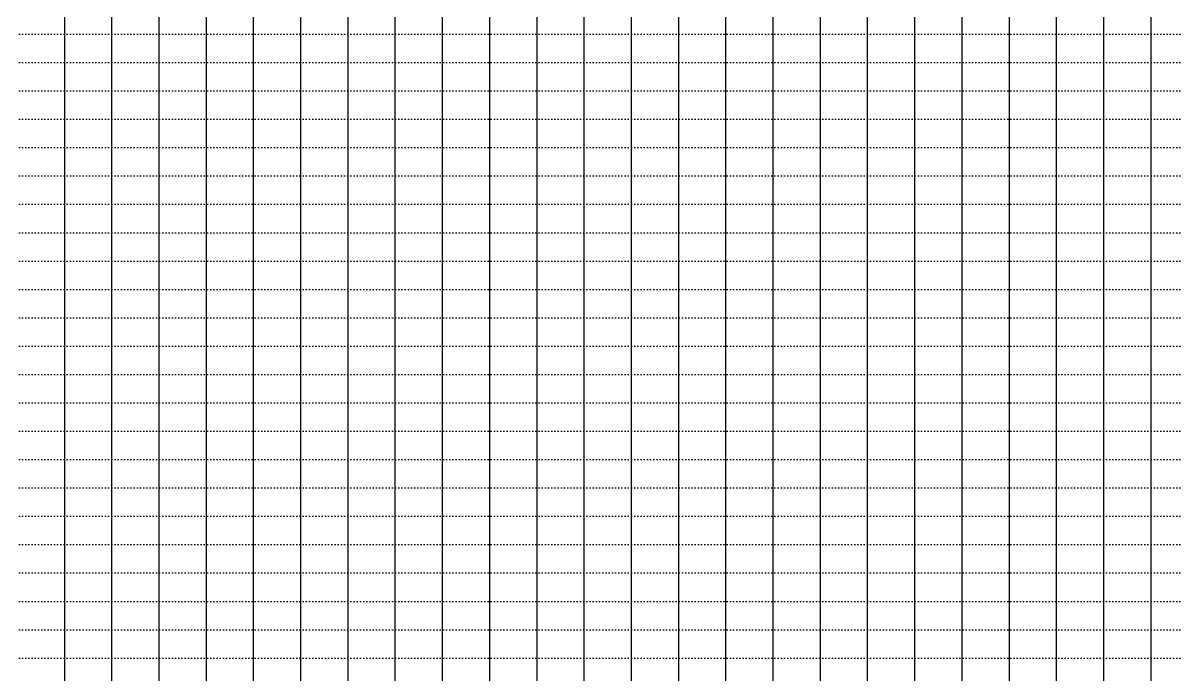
# Model space of a CAD drawing. Header units: millimetres. Extents: x -1499 to 6658, y -12483 to -6008.
# Drawn here: x 2718.7 to 3206.4, y -11400.2 to -11124.4 of the extents above; entities that cross this region are included whole.
import ezdxf

# ---------------------------------------------------------------- set-up
doc = ezdxf.new("R2010")
doc.units = ezdxf.units.MM
doc.linetypes.add('A-DOTLN01H', pattern=[0.125, 0, -0.125])
doc.layers.add('CR-GRID', color=56, linetype='A-DOTLN01H')
doc.layers.add('수직그리드', color=1, linetype='Continuous')

msp = doc.modelspace()

# ---------------------------------------------------------------- linework, layer by layer
at = {"layer": 'CR-GRID', "linetype": 'A-DOTLN01H', "ltscale": 10}
for p, q in [((696.16, -11129.06), (5436.16, -11129.06)), ((696.16, -11141.06), (5436.16, -11141.06)), ((696.16, -11165.06), (5436.16, -11165.06)), ((696.16, -11177.06), (5436.16, -11177.06)), ((696.16, -11189.06), (6636.16, -11189.06)), ((696.16, -11201.06), (6636.16, -11201.06)), ((696.16, -11225.06), (6636.16, -11225.06)), ((696.16, -11237.06), (6636.16, -11237.06)), ((696.16, -11249.06), (6636.16, -11249.06)), ((696.16, -11261.06), (6636.16, -11261.06)), ((696.16, -11285.06), (6636.16, -11285.06)), ((696.16, -11297.06), (6636.16, -11297.06)), ((696.16, -11309.06), (6636.16, -11309.06)), ((696.16, -11321.06), (6636.16, -11321.06)), ((696.16, -11333.06), (6636.16, -11333.06)), ((696.16, -11345.06), (6636.16, -11345.06)), ((696.16, -11357.06), (6636.16, -11357.06)), ((696.16, -11369.06), (6636.16, -11369.06)), ((696.16, -11381.06), (6636.16, -11381.06)), ((696.16, -11393.06), (6636.16, -11393.06))]:
    msp.add_line(p, q, dxfattribs=at)
at = {"layer": 'CR-GRID', "color": 6, "linetype": 'A-DOTLN01H', "ltscale": 10}
for p, q in [((696.16, -11153.06), (5436.16, -11153.06)), ((696.16, -11213.06), (6636.16, -11213.06)), ((696.16, -11273.06), (6636.16, -11273.06))]:
    msp.add_line(p, q, dxfattribs=at)
at = {"layer": '수직그리드'}
for p, q in [((2756.16, -10350.2), (2756.16, -11873.06)), ((2776.16, -10379.12), (2776.16, -11873.06)), ((2736.16, -10383.68), (2736.16, -11873.06)), ((2936.16, -10402.69), (2936.16, -11873.06)), ((2956.16, -10412.75), (2956.16, -11873.06)), ((2796.16, -10417.43), (2796.16, -11873.06)), ((2916.16, -10415.15), (2916.16, -11873.06)), ((2896.16, -10436.18), (2896.16, -11873.06)), ((2816.16, -10450.36), (2816.16, -11873.06)), ((2976.16, -10449.56), (2976.16, -11873.06)), ((2876.16, -10458.9), (2876.16, -11873.06)), ((2836.16, -10470.56), (2836.16, -11873.06)), ((2856.16, -10475.13), (2856.16, -11873.06)), ((2996.16, -10486.87), (2996.16, -11873.06)), ((3016.16, -10497.09), (3016.16, -11873.06)), ((3056.16, -10515.98), (3056.16, -11873.06)), ((3036.16, -10523.12), (3036.16, -11873.06)), ((3076.16, -10543.16), (3076.16, -11873.06)), ((3096.16, -10575.32), (3096.16, -11873.06)), ((3116.16, -10615.37), (3116.16, -11873.06)), ((3136.16, -10678.57), (3136.16, -11873.06)), ((3156.16, -10739.61), (3156.16, -11873.06)), ((3176.16, -10769.63), (3176.16, -11873.06)), ((3196.16, -10803.38), (3196.16, -11873.06))]:
    msp.add_line(p, q, dxfattribs=at)

doc.saveas('drawing.dxf')
